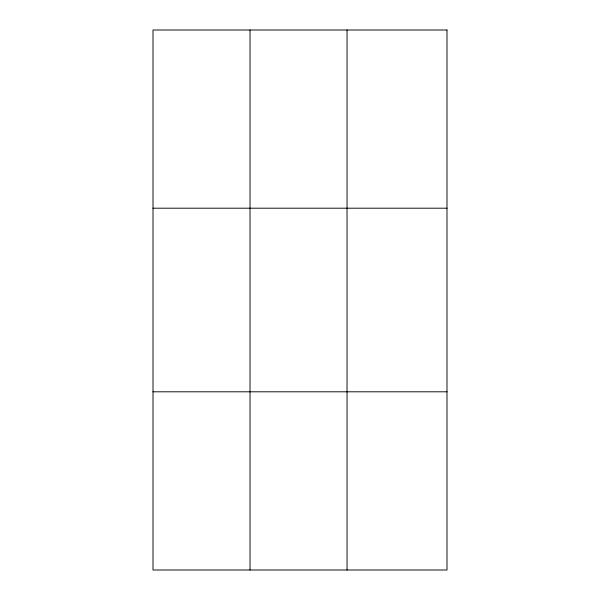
<?xml version="1.0" encoding="UTF-8"?>
<svg xmlns="http://www.w3.org/2000/svg" width="600" height="600" viewBox="0 0 600 600"><rect width="100%" height="100%" fill="white"/><g stroke="black" fill="none" stroke-linecap="round" stroke-linejoin="round"><path stroke-width="0.9" d="M250.02 30L250.02 570M347.04 30L347.04 570M153.007 208.2L446.993 208.2M153.007 391.8L446.993 391.8M446.993 30L446.993 570L153.007 570L153.007 30L446.993 30"/></g></svg>
